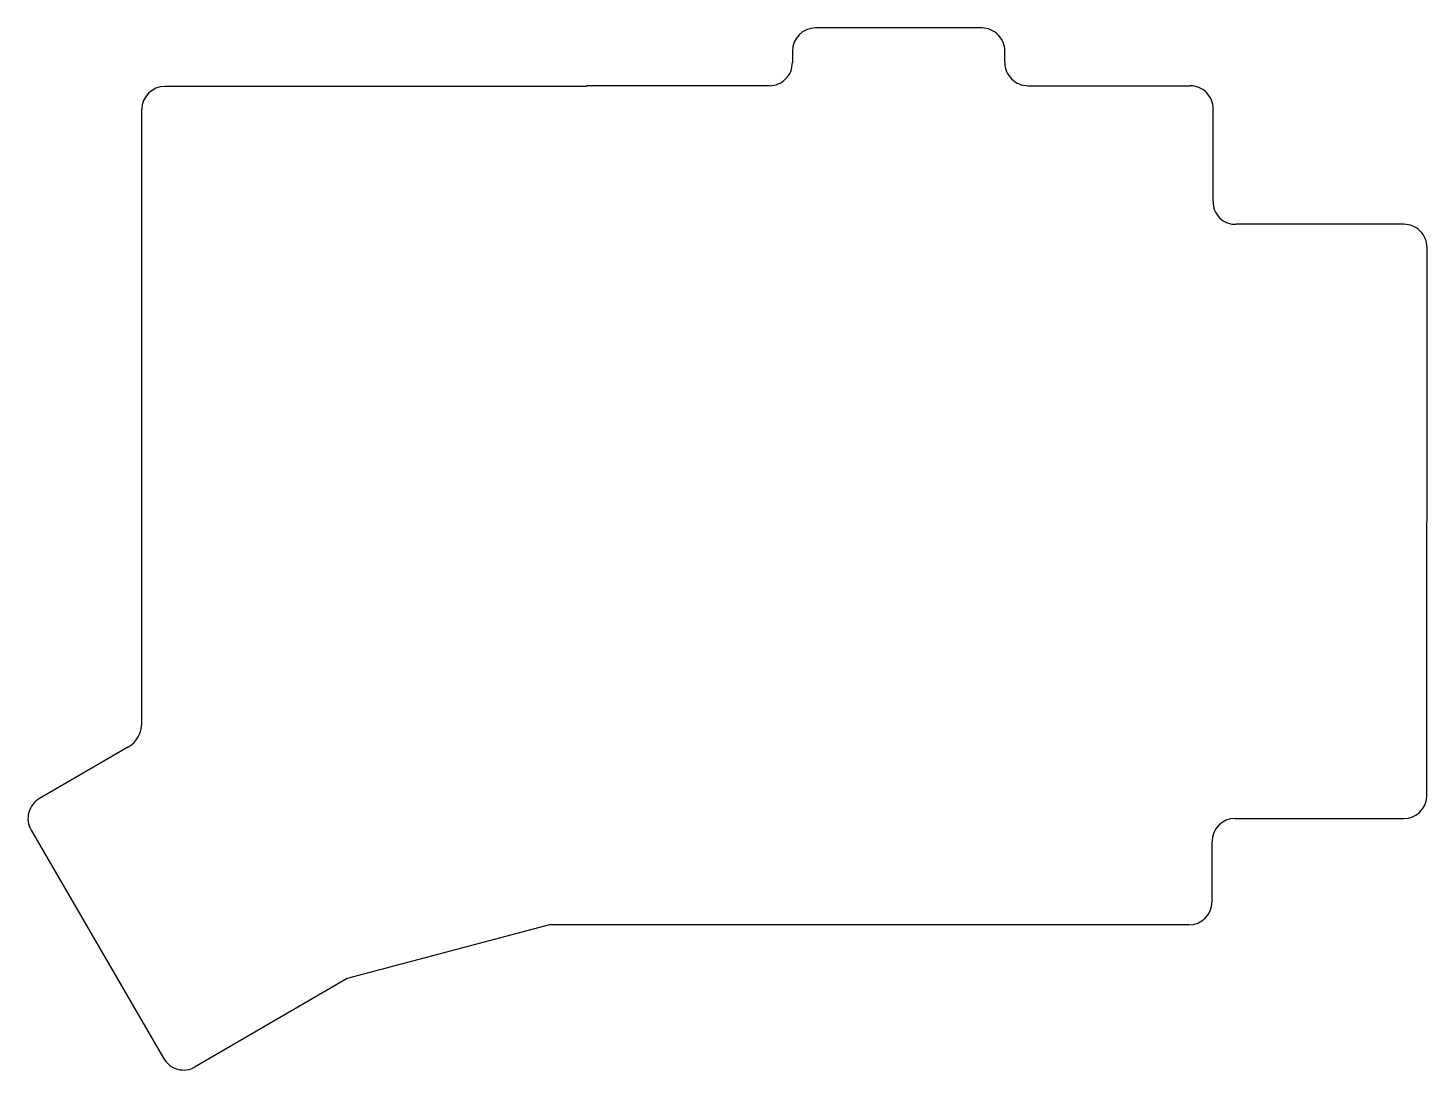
# Model space of a CAD drawing. Extents: x 73 to 194, y -125 to -35.
import ezdxf

# ---------------------------------------------------------------- set-up
doc = ezdxf.new("R2010")
doc.units = 0
doc.layers.add('BLACK', color=7, linetype='CONTINUOUS')

msp = doc.modelspace()

# ---------------------------------------------------------------- linework, layer by layer
at = {"layer": 'BLACK', "linetype": 'CONTINUOUS'}
for p, q in [((155.43, -35.0884), (141.05, -35.0884)), ((139.05, -37.0884), (139.052, -38.0842)), ((157.43, -38.0842), (157.43, -37.0884)), ((121.25, -40.15), (84.77, -40.15)), ((121.25, -40.08), (121.25, -40.15)), ((137.052, -40.0842), (121.25, -40.08)), ((159.43, -40.0842), (173.452, -40.0842)), ((82.77, -95.23), (82.77, -42.15)), ((175.45, -50.07), (175.452, -42.0842)), ((191.95, -52.07), (177.45, -52.07)), ((193.946, -101.57), (193.95, -54.07)), ((81.62, -97.27), (73.92, -101.74)), ((177.35, -103.47), (191.946, -103.472)), ((73.188, -104.472), (84.65, -124.2)), ((175.35, -110.67), (175.35, -105.47)), ((118.035, -112.67), (100.54, -117.32)), ((173.35, -112.67), (118.035, -112.67)), ((100.54, -117.32), (87.39, -124.96))]:
    msp.add_line(p, q, dxfattribs=at)
at = {"layer": 'BLACK'}
for centre, radius, start, end in [((141.05, -37.0884), 2, -270, -180), ((155.43, -37.0884), 2, -0.000401, 89.9996), ((137.052, -38.0842), 2, -90.0004, 0), ((159.43, -38.0842), 2, -180, -89.9996), ((84.77, -42.15), 2, 90, 180), ((173.452, -42.0842), 2, 0, 90.0004), ((177.366, -50.1544), 1.9174, -182.523, -87.4768), ((191.95, -54.07), 2, -0.000401, 90.0004), ((80.35, -95.2099), 2.4201, -58.3467, -0.475493), ((191.946, -101.469), 2.0025, -90.0002, -2.89005), ((74.92, -103.472), 2, -240, -149.999), ((177.35, -105.47), 2.0001, 90.0029, 179.998), ((173.35, -110.67), 2, -90, 0), ((86.3934, -123.234), 1.9931, -151.008, -59.9973)]:
    msp.add_arc(centre, radius, start, end, dxfattribs=at)

doc.saveas('drawing.dxf')
